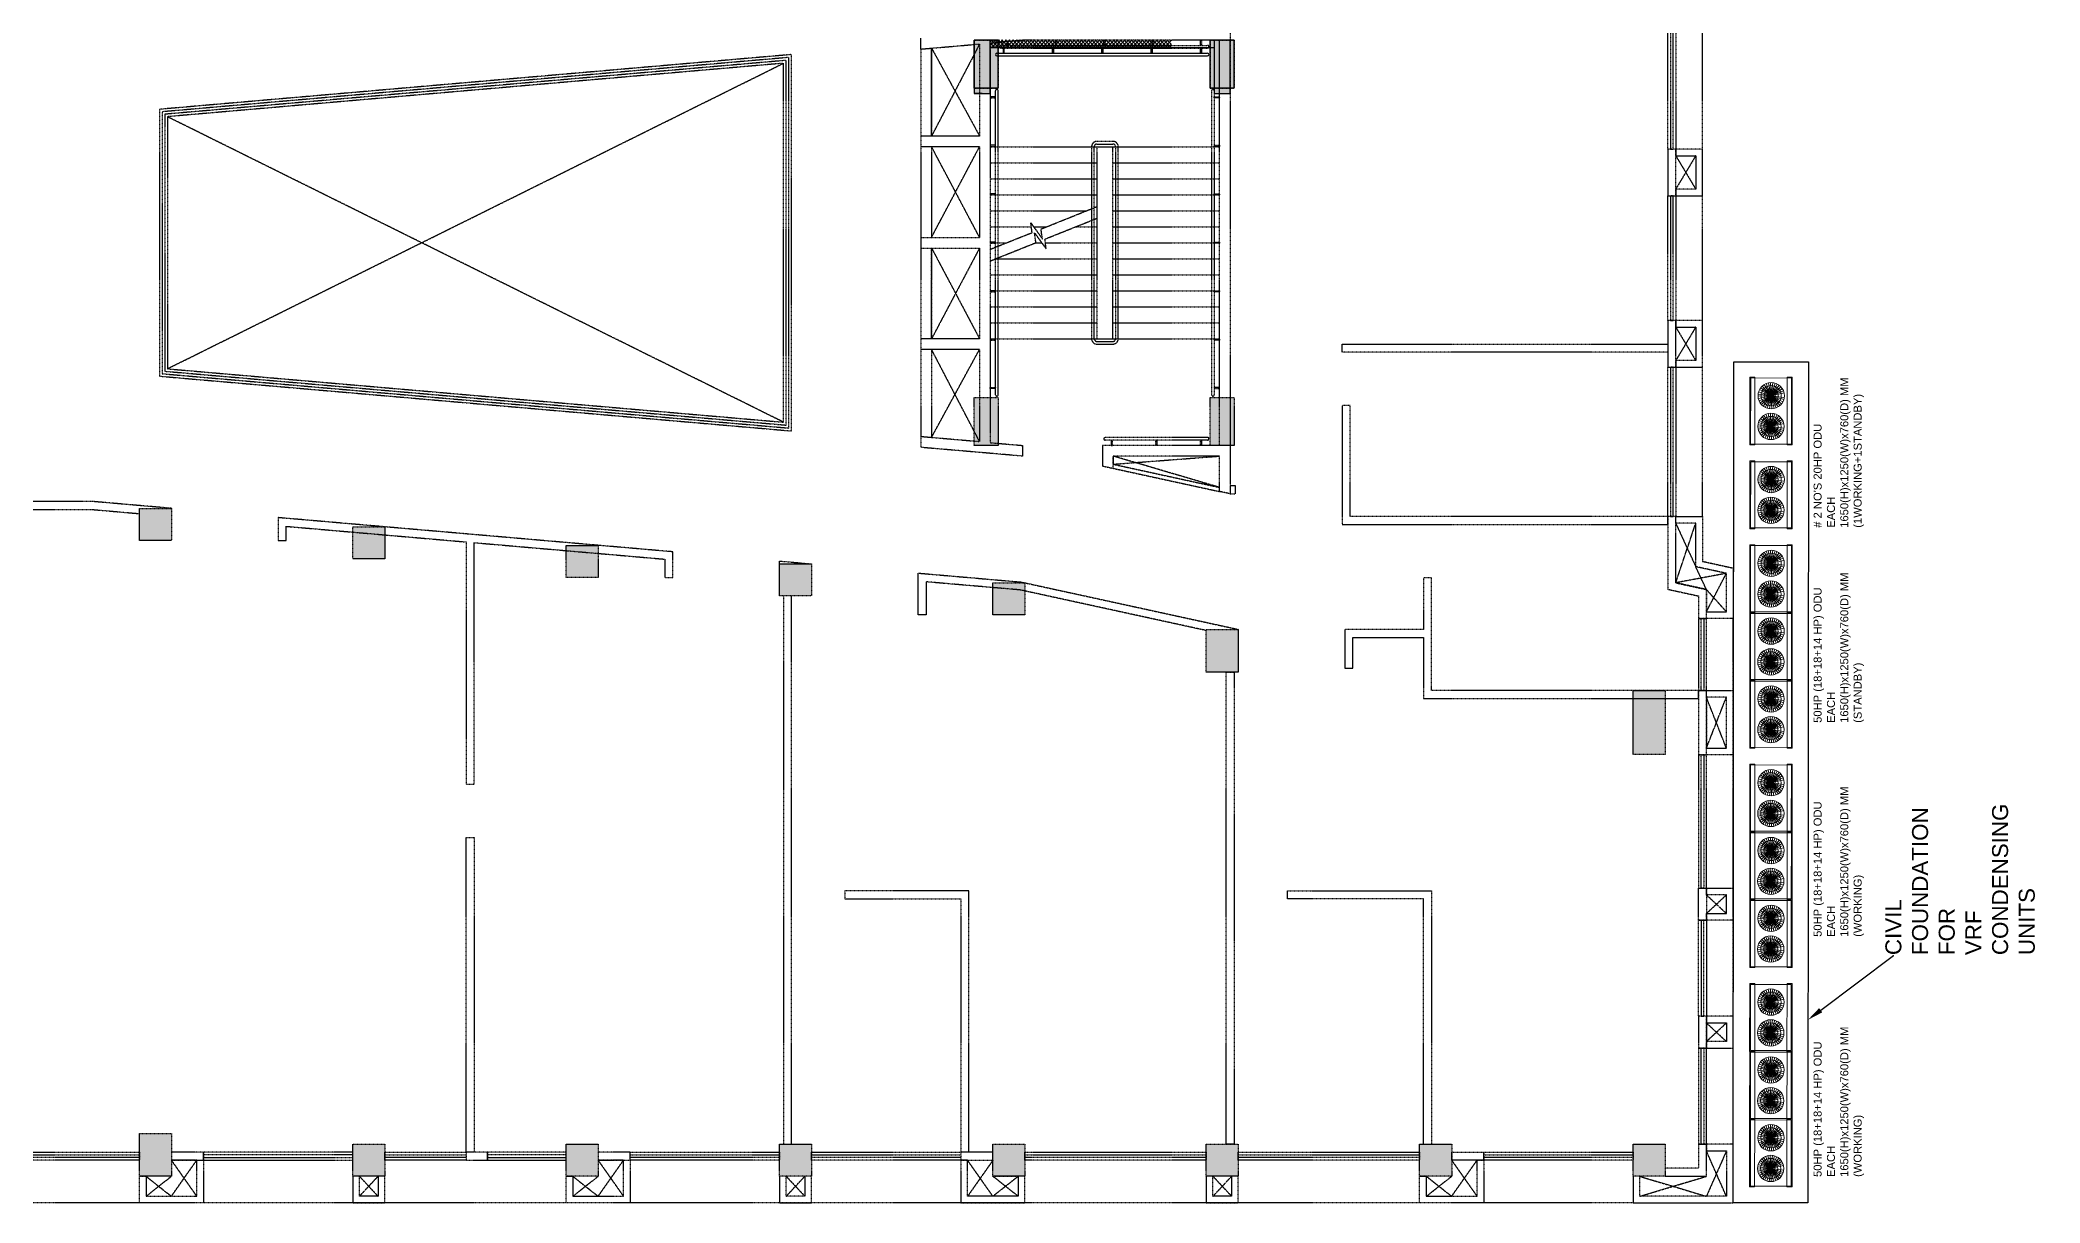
# Model space of a CAD drawing. Header units: millimetres. Extents: x -661525 to 498941, y 282148 to 1359693.
# Drawn here: x -254902 to -217411, y 640871 to 662672 of the extents above; entities that cross this region are included whole.
import ezdxf
from ezdxf import colors
from ezdxf.entities.mleader import LeaderData, LeaderLine
from ezdxf.math import Vec2, Vec3

# ---------------------------------------------------------------- set-up
doc = ezdxf.new("R2010")
doc.units = ezdxf.units.MM
doc.header["$LTSCALE"] = 2.5
doc.linetypes.add('CENTER', pattern=[2, 1.25, -0.25, 0.25, -0.25])
doc.linetypes.add('DASHED', pattern=[0.75, 0.5, -0.25])
doc.layers.get('0').update_dxf_attribs({"linetype": 'CONTINUOUS'})
for name, color, linetype in [('A-ANNO-GRID', 5, 'CENTER'), ('A-COLS', 7, 'CONTINUOUS'), ('A-COLS-PATT', 252, 'CONTINUOUS'), ('A-FLOR-HRAL', 3, 'CONTINUOUS'), ('A-WALL', 8, 'CONTINUOUS'), ('A-WALL-PATT-150', 8, 'CONTINUOUS'), ('v-dsu-odu', 1, 'CONTINUOUS')]:
    doc.layers.add(name, color=color, linetype=linetype)
doc.layers.add('VEMCPL-ODU', color=6, linetype='CONTINUOUS', lineweight=0)
doc.styles.add('ARIAL', font='arial.ttf')

# ---------------------------------------------------------------- blocks, each defined once
blk = doc.blocks.new('key')
h = blk.add_hatch(color=252)
h.dxf.hatch_style = 1
h.paths.add_polyline_path([(3395641, 672194), (3395191, 672194), (3395191, 671294), (3395641, 671294)])
h = blk.add_hatch(color=252)
h.dxf.hatch_style = 1
h.paths.add_polyline_path([(3400066, 672194), (3399616, 672194), (3399616, 671294), (3400066, 671294)])
h = blk.add_hatch(color=252)
h.dxf.hatch_style = 1
h.paths.add_polyline_path([(3395641, 664594), (3395191, 664594), (3395191, 665494), (3395641, 665494)])
h = blk.add_hatch(color=252)
h.dxf.hatch_style = 1
h.paths.add_polyline_path([(3400066, 664594), (3399616, 664594), (3399616, 665494), (3400066, 665494)])
h = blk.add_hatch(color=252)
h.dxf.hatch_style = 1
h.paths.add_polyline_path([(3380141, 662815), (3379541, 662815), (3379541, 663415), (3380141, 663415)])
h = blk.add_hatch(color=252)
h.dxf.hatch_style = 1
h.paths.add_polyline_path([(3384141, 662468), (3383541, 662468), (3383541, 663068), (3384141, 663068)])
h = blk.add_hatch(color=252)
h.dxf.hatch_style = 1
h.paths.add_polyline_path([(3388141, 662121), (3387541, 662121), (3387541, 662721), (3388141, 662721)])
h = blk.add_hatch(color=252)
h.dxf.hatch_style = 1
h.paths.add_polyline_path([(3392141, 661774), (3391541, 661774), (3391541, 662374), (3392141, 662374)])
h = blk.add_hatch(color=252)
h.dxf.hatch_style = 1
h.paths.add_polyline_path([(3396141, 661419), (3395541, 661419), (3395541, 662019), (3396141, 662019)])
h = blk.add_hatch(color=252)
h.dxf.hatch_style = 1
h.paths.add_polyline_path([(3400141, 660346), (3399541, 660346), (3399541, 661146), (3400141, 661146)])
h = blk.add_hatch(color=252)
h.dxf.hatch_style = 1
h.paths.add_polyline_path([(3408141, 658801), (3407541, 658801), (3407541, 660001), (3408141, 660001)])
h = blk.add_hatch(color=252)
h.dxf.hatch_style = 1
h.paths.add_polyline_path([(3380141, 650894), (3379541, 650894), (3379541, 651694), (3380141, 651694)])
h = blk.add_hatch(color=252)
h.dxf.hatch_style = 1
h.paths.add_polyline_path([(3384141, 650894), (3383541, 650894), (3383541, 651494), (3384141, 651494)])
h = blk.add_hatch(color=252)
h.dxf.hatch_style = 1
h.paths.add_polyline_path([(3388141, 650894), (3387541, 650894), (3387541, 651494), (3388141, 651494)])
h = blk.add_hatch(color=252)
h.dxf.hatch_style = 1
h.paths.add_polyline_path([(3392141, 650894), (3391541, 650894), (3391541, 651494), (3392141, 651494)])
h = blk.add_hatch(color=252)
h.dxf.hatch_style = 1
h.paths.add_polyline_path([(3396141, 650894), (3395541, 650894), (3395541, 651494), (3396141, 651494)])
h = blk.add_hatch(color=252)
h.dxf.hatch_style = 1
h.paths.add_polyline_path([(3400141, 650894), (3399541, 650894), (3399541, 651494), (3400141, 651494)])
h = blk.add_hatch(color=252)
h.dxf.hatch_style = 1
h.paths.add_polyline_path([(3404141, 650894), (3403541, 650894), (3403541, 651494), (3404141, 651494)])
h = blk.add_hatch(color=252)
h.dxf.hatch_style = 1
h.paths.add_polyline_path([(3408141, 650894), (3407541, 650894), (3407541, 651494), (3408141, 651494)])
at = {"color": 252}
for p, q in [((3408841, 663260), (3408841, 672950)), ((3394191, 672024), (3394191, 672230)), ((3394191, 672024), (3395291, 672119)), ((3394191, 672024), (3394191, 670394)), ((3394391, 672042), (3394391, 670394)), ((3395291, 672119), (3395291, 670394)), ((3395491, 672141), (3396096, 672194)), ((3395491, 672141), (3395491, 664646)), ((3395691, 672094), (3399566, 672094)), ((3395691, 672044), (3399566, 672044)), ((3399791, 672194), (3396096, 672194)), ((3399791, 664594), (3399791, 672194)), ((3380066, 666031), (3391616, 671758)), ((3395591, 665544), (3395591, 671244)), ((3395641, 665544), (3395641, 671244)), ((3399641, 671244), (3399641, 665544)), ((3399691, 671244), (3399691, 665544)), ((3391616, 665030), (3380066, 670756)), ((3395291, 670394), (3394191, 670394)), ((3394191, 670194), (3394191, 668494)), ((3395291, 670194), (3394191, 670194)), ((3394391, 670194), (3394391, 668494)), ((3395291, 670194), (3395291, 668494)), ((3395491, 670194), (3399791, 670194)), ((3397391, 670194), (3397391, 666594)), ((3397441, 666594), (3397441, 670194)), ((3397791, 670294), (3397491, 670294)), ((3397491, 670244), (3397791, 670244)), ((3397491, 670194), (3397491, 666594)), ((3397791, 666594), (3397791, 670194)), ((3397841, 670194), (3397841, 666594)), ((3397891, 666594), (3397891, 670194)), ((3395491, 669894), (3397491, 669894)), ((3395491, 669594), (3397491, 669594)), ((3397791, 669894), (3399791, 669894)), ((3397791, 669594), (3399791, 669594)), ((3395491, 669294), (3397491, 669294)), ((3397791, 669294), (3399791, 669294)), ((3395491, 668994), (3397298, 668994)), ((3397791, 668994), (3399791, 668994)), ((3394191, 668494), (3395291, 668494)), ((3395491, 668694), (3396261, 668694)), ((3396304, 668694), (3396548, 668694)), ((3397094, 668694), (3397491, 668694)), ((3397791, 668694), (3399791, 668694)), ((3394191, 668294), (3394191, 666594)), ((3394191, 668294), (3395291, 668294)), ((3394391, 668294), (3394391, 666594)), ((3395291, 668294), (3395291, 666594)), ((3395491, 668394), (3395798, 668394)), ((3395594, 668094), (3397491, 668094)), ((3396344, 668394), (3396456, 668394)), ((3396524, 668394), (3397491, 668394)), ((3397791, 668394), (3399791, 668394)), ((3397791, 668094), (3399791, 668094)), ((3395491, 667794), (3397491, 667794)), ((3397791, 667794), (3399791, 667794)), ((3395491, 667494), (3397491, 667494)), ((3397791, 667494), (3399791, 667494)), ((3395491, 667194), (3397491, 667194)), ((3397791, 667194), (3399791, 667194)), ((3395291, 666594), (3394191, 666594)), ((3395491, 666894), (3397491, 666894)), ((3395491, 666594), (3399791, 666594)), ((3397791, 666894), (3399791, 666894)), ((3395291, 666394), (3394191, 666394)), ((3394191, 666394), (3394191, 664763)), ((3394391, 666394), (3394391, 664745)), ((3395291, 666394), (3395291, 664668)), ((3397491, 666544), (3397791, 666544)), ((3397491, 666494), (3397791, 666494)), ((3394191, 664763), (3395291, 664668)), ((3394191, 664763), (3394191, 664557)), ((3399566, 664744), (3397646, 664744)), ((3396096, 664394), (3394191, 664557)), ((3395491, 664646), (3396096, 664594)), ((3396096, 664394), (3396087, 664394)), ((3396096, 664594), (3396096, 664394)), ((3397596, 664594), (3397596, 664394)), ((3399566, 664694), (3397646, 664694)), ((3399791, 664394), (3397796, 664394)), ((3397796, 664242), (3399791, 663807)), ((3397796, 664165), (3399791, 663730)), ((3401066, 656094), (3401066, 656244)), ((3401066, 656244), (3403766, 656244)), ((3403616, 656094), (3401066, 656094)), ((3403616, 651494), (3403616, 656094)), ((3403766, 656244), (3403766, 651494)), ((3407541, 650394), (3377316, 650394))]:
    blk.add_line(p, q, dxfattribs=at)
for points in [[(3397796, 672394), (3399791, 672394), (3399791, 673057), (3399991, 673100), (3399991, 663687), (3399791, 663730), (3399791, 664394)], [(3395291, 672119), (3394391, 670394), (3394391, 672042), (3395291, 670394)], [(3395641, 672194), (3395191, 672194), (3395191, 671294), (3395641, 671294), (3395641, 672194)], [(3400066, 672194), (3399616, 672194), (3399616, 671294), (3400066, 671294), (3400066, 672194)], [(3380066, 666031), (3391616, 665030), (3391616, 671758), (3380066, 670756), (3380066, 666031)], [(3394191, 670394), (3394191, 670194)], [(3395291, 668494), (3394391, 670194), (3394391, 668494), (3395291, 670194)], [(3408191, 670150), (3408191, 669274), (3408341, 669274), (3408341, 670150), (3408191, 670150)], [(3408716, 670025), (3408341, 669399), (3408341, 670025), (3408716, 669399)], [(3395491, 668271), (3396276, 668584), (3396251, 668768), (3396468, 668467), (3396443, 668651), (3397491, 669071)], [(3395491, 668052), (3396347, 668395), (3396322, 668579), (3396540, 668278), (3396515, 668462), (3397491, 668852)], [(3394191, 668494), (3394191, 668294)], [(3395291, 668294), (3394391, 666594), (3394391, 668294), (3395291, 666594)], [(3394191, 666594), (3394191, 666394)], [(3408191, 666937), (3408191, 666060), (3408341, 666060), (3408341, 666937), (3408191, 666937)], [(3408716, 666812), (3408341, 666185), (3408341, 666812), (3408716, 666185)], [(3395291, 664668), (3394391, 666394), (3394391, 664745), (3395291, 666394)], [(3408191, 666344), (3402091, 666344), (3402091, 666494), (3408191, 666494)], [(3395641, 664594), (3395191, 664594), (3395191, 665494), (3395641, 665494), (3395641, 664594)], [(3400066, 664594), (3399616, 664594), (3399616, 665494), (3400066, 665494), (3400066, 664594)], [(3402241, 663260), (3402241, 665344), (3402091, 665344), (3402091, 663260), (3402091, 663260), (3402091, 663110), (3408191, 663110), (3408191, 663260), (3402241, 663260)], [(3399791, 664594), (3397596, 664594)], [(3397596, 664394), (3397596, 664209), (3397796, 664165), (3397796, 664394)], [(3399791, 663807), (3397796, 664394), (3397796, 664242), (3399791, 664394)], [(3399991, 663687), (3400091, 663687), (3400091, 663837), (3399991, 663837), (3399991, 663687)], [(3380141, 663415), (3378654, 663544), (3376041, 663544), (3376041, 663394), (3376041, 663394), (3376041, 663394), (3378647, 663394), (3379541, 663316)], [(3382291, 662815), (3382291, 663078), (3385666, 662785), (3385666, 658244), (3385816, 658244), (3385816, 662772), (3389391, 662462), (3389391, 662121), (3389541, 662121), (3389541, 662600), (3385666, 662936), (3382141, 663241), (3382141, 662815), (3382291, 662815)], [(3408191, 663260), (3408191, 661898), (3408766, 661773), (3408766, 661351), (3408916, 661351), (3408916, 661894), (3408341, 662019), (3408341, 663260), (3408191, 663260)], [(3408341, 662019), (3408716, 663135), (3408341, 663135), (3408716, 662321)], [(3391541, 662374), (3391541, 662426), (3392141, 662374)], [(3399541, 661124), (3396053, 661885), (3394291, 662037), (3394291, 661419), (3394141, 661419), (3394141, 662201), (3396075, 662033), (3400141, 661146)], [(3403766, 660001), (3403766, 662110), (3403616, 662110), (3403616, 661146), (3402141, 661146), (3402141, 660418), (3402291, 660418), (3402291, 660996), (3403616, 660996), (3403616, 659851), (3408766, 659851), (3408766, 660001), (3403766, 660001)], [(3409291, 662196), (3408341, 662019), (3408916, 661894), (3408716, 662321)], [(3409291, 661476), (3408916, 661894), (3408916, 661476), (3409291, 662196)], [(3391616, 661774), (3391616, 651494), (3391766, 651494), (3391766, 661774), (3391616, 661774)], [(3409416, 651494), (3409416, 661351)], [(3400066, 660346), (3400066, 651494), (3399916, 651494), (3399916, 660346), (3400066, 660346)], [(3409291, 658919), (3408916, 659876), (3408916, 658919), (3409291, 659876)], [(3385666, 651344), (3385666, 657244), (3385816, 657244), (3385816, 651344)], [(3395091, 651344), (3395091, 656244), (3392766, 656244), (3392766, 656094), (3394941, 656094), (3394941, 651344)], [(3409291, 655819), (3408916, 656169), (3408916, 655819), (3409291, 656169)], [(3409291, 653419), (3408916, 653769), (3408916, 653419), (3409291, 653769)], [(3395541, 651344), (3394941, 651344), (3394941, 651194), (3395541, 651194), (3395541, 651344)], [(3404141, 651344), (3404741, 651344), (3404741, 651194), (3404141, 651194), (3404141, 651344)], [(3409291, 650519), (3408916, 651369), (3409291, 651369), (3408916, 650519)], [(3380741, 651194), (3380741, 650394), (3379541, 650394), (3379541, 650894), (3379666, 650894), (3379666, 650519), (3380616, 650519), (3380616, 651194), (3380741, 651194)], [(3379666, 650519), (3380141, 650894), (3379666, 650894), (3380141, 650519)], [(3380141, 650519), (3380616, 651194), (3380141, 651194), (3380616, 650519)], [(3384141, 650894), (3384016, 650894), (3384016, 650519), (3383666, 650519), (3383666, 650894), (3383541, 650894), (3383541, 650394), (3384141, 650394), (3384141, 650894)], [(3388741, 651194), (3388741, 650394), (3387541, 650394), (3387541, 650894), (3387666, 650894), (3387666, 650519), (3388616, 650519), (3388616, 651194), (3388741, 651194)], [(3387666, 650519), (3388141, 650894), (3387666, 650894), (3388141, 650519)], [(3388141, 650519), (3388616, 651194), (3388141, 651194), (3388616, 650519)], [(3392141, 650894), (3392016, 650894), (3392016, 650519), (3391666, 650519), (3391666, 650894), (3391541, 650894), (3391541, 650394), (3392141, 650394), (3392141, 650894)], [(3394941, 651194), (3394941, 650394), (3396141, 650394), (3396141, 650894), (3396016, 650894), (3396016, 650519), (3395066, 650519), (3395066, 651194), (3394941, 651194)], [(3395541, 650519), (3395066, 651194), (3395541, 651194), (3395066, 650519)], [(3396016, 650519), (3395541, 650894), (3396016, 650894), (3395541, 650519)], [(3400141, 650894), (3400016, 650894), (3400016, 650519), (3399666, 650519), (3399666, 650894), (3399541, 650894), (3399541, 650394), (3400141, 650394), (3400141, 650894)], [(3404741, 651194), (3404741, 650394), (3403541, 650394), (3403541, 650894), (3403666, 650894), (3403666, 650519), (3404616, 650519), (3404616, 651194), (3404741, 651194)], [(3403666, 650519), (3404141, 650894), (3403666, 650894), (3404141, 650519)], [(3404141, 650519), (3404616, 651194), (3404141, 651194), (3404616, 650519)], [(3407666, 650894), (3408916, 650519), (3407666, 650519), (3408916, 650894)]]:
    blk.add_lwpolyline(points, dxfattribs=at)
for points in [[(3408341, 670150), (3408191, 670150), (3408191, 672950), (3408341, 672950)], [(3408291, 670150), (3408291, 672950), (3408241, 672950), (3408241, 670150)], [(3379916, 665893), (3391766, 664866), (3391766, 671921), (3379916, 670894)], [(3379966, 665939), (3391716, 664920), (3391716, 671867), (3379966, 670848)], [(3395191, 672194), (3395641, 672194), (3395641, 671294), (3395191, 671294)], [(3395826, 672094), (3395826, 672170), (3395806, 672168), (3395806, 672094)], [(3396712, 672094), (3396712, 672194), (3396732, 672194), (3396732, 672094)], [(3397619, 672094), (3397619, 672194), (3397639, 672194), (3397639, 672094)], [(3398525, 672094), (3398525, 672194), (3398545, 672194), (3398545, 672094)], [(3399431, 672094), (3399431, 672194), (3399451, 672194), (3399451, 672094)], [(3399616, 672194), (3400066, 672194), (3400066, 671294), (3399616, 671294)], [(3380016, 665985), (3391666, 664975), (3391666, 671812), (3380016, 670802)], [(3395591, 671129), (3395491, 671129), (3395491, 671109), (3395591, 671109)], [(3399691, 671129), (3399791, 671129), (3399791, 671109), (3399691, 671109)], [(3395591, 670220), (3395491, 670220), (3395491, 670200), (3395591, 670200)], [(3399691, 670220), (3399791, 670220), (3399791, 670200), (3399691, 670200)], [(3408716, 669399), (3408341, 669399), (3408341, 669274), (3408841, 669274), (3408841, 670150), (3408341, 670150), (3408341, 670025), (3408716, 670025)], [(3395591, 669312), (3395491, 669312), (3395491, 669292), (3395591, 669292)], [(3399691, 669312), (3399791, 669312), (3399791, 669292), (3399691, 669292)], [(3408341, 666937), (3408191, 666937), (3408191, 669274), (3408341, 669274)], [(3408291, 666937), (3408291, 669274), (3408241, 669274), (3408241, 666937)], [(3395591, 668404), (3395491, 668404), (3395491, 668384), (3395591, 668384)], [(3399691, 668404), (3399791, 668404), (3399791, 668384), (3399691, 668384)], [(3395591, 667495), (3395491, 667495), (3395491, 667475), (3395591, 667475)], [(3399691, 667495), (3399791, 667495), (3399791, 667475), (3399691, 667475)], [(3408716, 666185), (3408341, 666185), (3408341, 666060), (3408841, 666060), (3408841, 666937), (3408341, 666937), (3408341, 666812), (3408716, 666812)], [(3395591, 666587), (3395491, 666587), (3395491, 666567), (3395591, 666567)], [(3399691, 666587), (3399791, 666587), (3399791, 666567), (3399691, 666567)], [(3408341, 663260), (3408191, 663260), (3408191, 666060), (3408341, 666060)], [(3408291, 663260), (3408291, 666060), (3408241, 666060), (3408241, 663260)], [(3395191, 665494), (3395641, 665494), (3395641, 664594), (3395191, 664594)], [(3395591, 665659), (3395491, 665659), (3395491, 665679), (3395591, 665679)], [(3399616, 665494), (3400066, 665494), (3400066, 664594), (3399616, 664594)], [(3399691, 665659), (3399791, 665659), (3399791, 665679), (3399691, 665679)], [(3397781, 664694), (3397761, 664694), (3397761, 664594), (3397781, 664594)], [(3398596, 664694), (3398616, 664694), (3398616, 664594), (3398596, 664594)], [(3399431, 664694), (3399451, 664694), (3399451, 664594), (3399431, 664594)], [(3380141, 662815), (3379541, 662815), (3379541, 663415), (3380141, 663415)], [(3409416, 661351), (3408916, 661351), (3408916, 661476), (3409291, 661476), (3409291, 662196), (3408716, 662321), (3408716, 663135), (3408341, 663135), (3408341, 663260), (3408841, 663260), (3408841, 662422), (3409416, 662296)], [(3384141, 662468), (3383541, 662468), (3383541, 663068), (3384141, 663068)], [(3388141, 662121), (3387541, 662121), (3387541, 662721), (3388141, 662721)], [(3392141, 661774), (3391541, 661774), (3391541, 662374), (3392141, 662374)], [(3396141, 661419), (3395541, 661419), (3395541, 662019), (3396141, 662019)], [(3408916, 661351), (3408766, 661351), (3408766, 660001), (3408916, 660001)], [(3408866, 661351), (3408866, 660001), (3408816, 660001), (3408816, 661351)], [(3400141, 660346), (3399541, 660346), (3399541, 661146), (3400141, 661146)], [(3408141, 658801), (3407541, 658801), (3407541, 660001), (3408141, 660001)], [(3408766, 660001), (3408766, 658794), (3408916, 658794), (3408916, 660001)], [(3409291, 659876), (3408916, 659876), (3408916, 660001), (3409416, 660001), (3409416, 658794), (3408916, 658794), (3408916, 658919), (3409291, 658919)], [(3408916, 658794), (3408766, 658794), (3408766, 656294), (3408916, 656294)], [(3408866, 658794), (3408866, 656294), (3408816, 656294), (3408816, 658794)], [(3408766, 656294), (3408916, 656294), (3408916, 655694), (3408766, 655694)], [(3409291, 656169), (3408916, 656169), (3408916, 656294), (3409416, 656294), (3409416, 655694), (3408916, 655694), (3408916, 655819), (3409291, 655819)], [(3408916, 653894), (3408766, 653894), (3408766, 655694), (3408916, 655694)], [(3408866, 653894), (3408866, 655694), (3408816, 655694), (3408816, 653894)], [(3408766, 653294), (3408916, 653294), (3408916, 653894), (3408766, 653894)], [(3409291, 653419), (3408916, 653419), (3408916, 653294), (3409416, 653294), (3409416, 653894), (3408916, 653894), (3408916, 653769), (3409291, 653769)], [(3408916, 653294), (3408766, 653294), (3408766, 651494), (3408916, 651494)], [(3408866, 653294), (3408866, 651494), (3408816, 651494), (3408816, 653294)], [(3380141, 650894), (3379541, 650894), (3379541, 651694), (3380141, 651694)], [(3377316, 651344), (3379541, 651344), (3379541, 651194), (3377316, 651194)], [(3379541, 651244), (3377316, 651244), (3377316, 651294), (3379541, 651294)], [(3380741, 651344), (3380141, 651344), (3380141, 651194), (3380741, 651194)], [(3383541, 651344), (3380741, 651344), (3380741, 651194), (3383541, 651194)], [(3380741, 651244), (3383541, 651244), (3383541, 651294), (3380741, 651294)], [(3384141, 650894), (3383541, 650894), (3383541, 651494), (3384141, 651494)], [(3384141, 651344), (3385666, 651344), (3385666, 651194), (3384141, 651194)], [(3385666, 651244), (3384141, 651244), (3384141, 651294), (3385666, 651294)], [(3386066, 651344), (3385666, 651344), (3385666, 651194), (3386066, 651194)], [(3387541, 651344), (3386066, 651344), (3386066, 651194), (3387541, 651194)], [(3386066, 651244), (3387541, 651244), (3387541, 651294), (3386066, 651294)], [(3388141, 650894), (3387541, 650894), (3387541, 651494), (3388141, 651494)], [(3388741, 651344), (3388141, 651344), (3388141, 651194), (3388741, 651194)], [(3388741, 651344), (3391541, 651344), (3391541, 651194), (3388741, 651194)], [(3391541, 651244), (3388741, 651244), (3388741, 651294), (3391541, 651294)], [(3392141, 650894), (3391541, 650894), (3391541, 651494), (3392141, 651494)], [(3392141, 651344), (3394941, 651344), (3394941, 651194), (3392141, 651194)], [(3394941, 651244), (3392141, 651244), (3392141, 651294), (3394941, 651294)], [(3396141, 650894), (3395541, 650894), (3395541, 651494), (3396141, 651494)], [(3396141, 651344), (3399541, 651344), (3399541, 651194), (3396141, 651194)], [(3399541, 651244), (3396141, 651244), (3396141, 651294), (3399541, 651294)], [(3400141, 650894), (3399541, 650894), (3399541, 651494), (3400141, 651494)], [(3400141, 651344), (3403541, 651344), (3403541, 651194), (3400141, 651194)], [(3403541, 651244), (3400141, 651244), (3400141, 651294), (3403541, 651294)], [(3404141, 650894), (3403541, 650894), (3403541, 651494), (3404141, 651494)], [(3404741, 651344), (3407541, 651344), (3407541, 651194), (3404741, 651194)], [(3407541, 651244), (3404741, 651244), (3404741, 651294), (3407541, 651294)], [(3407666, 650894), (3407541, 650894), (3407541, 650394), (3409416, 650394), (3409416, 651494), (3408916, 651494), (3408916, 651369), (3409291, 651369), (3409291, 650519), (3407666, 650519)], [(3408141, 650894), (3407541, 650894), (3407541, 651494), (3408141, 651494)], [(3408141, 650894), (3408916, 650894), (3408916, 651494), (3408766, 651494), (3408766, 651044), (3408141, 651044)], [(3384016, 650519), (3383666, 650519), (3384016, 650894), (3383666, 650894)], [(3392016, 650519), (3391666, 650519), (3392016, 650894), (3391666, 650894)], [(3400016, 650519), (3399666, 650519), (3400016, 650894), (3399666, 650894)]]:
    blk.add_lwpolyline(points, close=True, dxfattribs=at)
for centre, radius, start, end in [((3395691, 672069), 25, 90, 270), ((3399566, 672069), 25, 270, 90), ((3395616, 671244), 25, 0, 180), ((3399666, 671244), 25, 0, 180), ((3397491, 670194), 100, 90, 180), ((3397491, 670194), 50, 90, 180), ((3397791, 670194), 100, 0, 90), ((3397791, 670194), 50, 0, 90), ((3397491, 666594), 100, 180, 270), ((3397491, 666594), 50, 180, 270), ((3397791, 666594), 100, 270, 0), ((3397791, 666594), 50, 270, 0), ((3395616, 665544), 25, 180, 0), ((3399666, 665544), 25, 180, 0), ((3397646, 664719), 25, 90, 270), ((3399566, 664719), 25, 270, 90)]:
    blk.add_arc(centre, radius, start, end, dxfattribs=at)
blk = doc.blocks.new('odu')
at = {"layer": 'VEMCPL-ODU', "color": 6}
for p, q in [((269583, -163776), (270854, -163775)), ((269583, -163871), (269583, -163776)), ((270854, -163870), (270854, -163775)), ((269583, -163871), (270854, -163870)), ((269685, -164164, 4166), (269931, -164175, 4166)), ((269687, -164207, 4166), (269931, -164175, 4166)), ((269690, -164122, 4166), (269931, -164175, 4166)), ((269696, -164249, 4166), (269931, -164175, 4166)), ((269703, -164081, 4166), (269931, -164175, 4166)), ((269712, -164289, 4166), (269931, -164175, 4166)), ((269723, -164042, 4166), (269931, -164175, 4166)), ((269735, -164325, 4166), (269931, -164175, 4166)), ((269749, -164008, 4166), (269931, -164175, 4166)), ((269764, -164357, 4166), (269931, -164175, 4166)), ((269781, -163979, 4166), (269931, -164175, 4166)), ((269799, -164383, 4166), (269931, -164175, 4166)), ((269817, -163956, 4166), (269931, -164175, 4166)), ((269837, -164403, 4166), (269931, -164175, 4166)), ((269857, -163940, 4166), (269931, -164175, 4166)), ((269878, -164416, 4166), (269931, -164175, 4166)), ((269899, -163930, 4166), (269931, -164175, 4166)), ((269942, -163929, 4166), (269931, -164175, 4166)), ((269985, -163934, 4166), (269931, -164175, 4166)), ((270026, -163947, 4166), (269931, -164175, 4166)), ((270064, -163967, 4166), (269931, -164175, 4166)), ((270098, -163993, 4166), (269931, -164175, 4166)), ((270127, -164025, 4166), (269931, -164175, 4166)), ((270150, -164061, 4166), (269931, -164175, 4166)), ((270167, -164101, 4166), (269931, -164175, 4166)), ((270176, -164143, 4166), (269931, -164175, 4166)), ((270139, -164308, 4166), (269931, -164175, 4166)), ((270159, -164270, 4166), (269931, -164175, 4166)), ((270172, -164229, 4166), (269931, -164175, 4166)), ((270178, -164186, 4166), (269931, -164175, 4166)), ((269963, -164420, 4166), (269931, -164175, 4166)), ((270005, -164411, 4166), (269931, -164175, 4166)), ((270045, -164394, 4166), (269931, -164175, 4166)), ((270081, -164371, 4166), (269931, -164175, 4166)), ((270113, -164342, 4166), (269931, -164175, 4166)), ((270260, -164160, 4166), (270507, -164171, 4166)), ((270262, -164203, 4166), (270507, -164171, 4166)), ((270266, -164117, 4166), (270507, -164171, 4166)), ((270271, -164245, 4166), (270507, -164171, 4166)), ((270279, -164076, 4166), (270507, -164171, 4166)), ((270288, -164285, 4166), (270507, -164171, 4166)), ((270299, -164038, 4166), (270507, -164171, 4166)), ((270311, -164321, 4166), (270507, -164171, 4166)), ((270325, -164004, 4166), (270507, -164171, 4166)), ((270340, -164353, 4166), (270507, -164171, 4166)), ((270357, -163975, 4166), (270507, -164171, 4166)), ((270374, -164379, 4166), (270507, -164171, 4166)), ((270393, -163952, 4166), (270507, -164171, 4166)), ((270412, -164399, 4166), (270507, -164171, 4166)), ((270433, -163935, 4166), (270507, -164171, 4166)), ((270453, -164412, 4166), (270507, -164171, 4166)), ((270475, -163926, 4166), (270507, -164171, 4166)), ((270518, -163924, 4166), (270507, -164171, 4166)), ((270560, -163930, 4166), (270507, -164171, 4166)), ((270601, -163943, 4166), (270507, -164171, 4166)), ((270639, -163963, 4166), (270507, -164171, 4166)), ((270674, -163989, 4166), (270507, -164171, 4166)), ((270703, -164021, 4166), (270507, -164171, 4166)), ((270726, -164057, 4166), (270507, -164171, 4166)), ((270742, -164097, 4166), (270507, -164171, 4166)), ((270751, -164139, 4166), (270507, -164171, 4166)), ((270539, -164415, 4166), (270507, -164171, 4166)), ((270581, -164406, 4166), (270507, -164171, 4166)), ((270621, -164390, 4166), (270507, -164171, 4166)), ((270657, -164367, 4166), (270507, -164171, 4166)), ((270689, -164338, 4166), (270507, -164171, 4166)), ((270715, -164303, 4166), (270507, -164171, 4166)), ((270735, -164265, 4166), (270507, -164171, 4166)), ((270748, -164224, 4166), (270507, -164171, 4166)), ((270753, -164182, 4166), (270507, -164171, 4166)), ((269583, -164476), (270854, -164475)), ((269583, -164571), (269583, -164476)), ((269583, -164571), (270854, -164570)), ((270854, -164475), (270854, -164570))]:
    blk.add_line(p, q, dxfattribs=at)
blk.add_lwpolyline([(269598, -163791), (270838, -163790), (270839, -164555), (269599, -164556)], close=True, dxfattribs=at)
for centre, radius in [((269931, -164175, 4166), 247), ((269931, -164175, 4166), 189), ((269931, -164175, 4166), 132), ((269931, -164175, 4166), 74.4), ((270507, -164171, 4166), 247), ((270507, -164171, 4166), 189), ((270507, -164171, 4166), 132), ((270507, -164171, 4166), 74.4)]:
    blk.add_circle(centre, radius, dxfattribs=at)

msp = doc.modelspace()

# ---------------------------------------------------------------- hatches: boundary and pattern name
at = {"layer": 'A-COLS-PATT'}
h = msp.add_hatch(color=256, dxfattribs=at)
h.dxf.hatch_style = 1
h.paths.add_polyline_path([(-237089.7, 662671.2), (-237389.7, 662671.2), (-237389.7, 661671.2), (-237089.7, 661671.2)])
h = msp.add_hatch(color=256, dxfattribs=at)
h.dxf.hatch_style = 1
h.paths.add_polyline_path([(-232589.7, 662671.2), (-232889.7, 662671.2), (-232889.7, 661671.2), (-232589.7, 661671.2)])
at = {"layer": 'A-WALL-PATT-150'}
h = msp.add_hatch(dxfattribs=at)
h.set_pattern_fill('ANSI37', color=254, scale=15, angle=360, style=0)
h.set_pattern_definition([(45, (95585.91, -106094.97), (-33.6759605, 33.6759605), []), (135, (95585.91, -106094.97), (-33.6759605, -33.6759605), [])])
h.paths.add_polyline_path([(-233689.7, 662522.2), (-233689.7, 662672.2), (-237089.7, 662672.2), (-237089.7, 662522.2)])

# ---------------------------------------------------------------- linework, layer by layer
at = {"layer": 'A-COLS'}
for points in [[(-237089.7, 662671.2), (-237389.7, 662671.2), (-237389.7, 661671.2), (-237089.7, 661671.2), (-237089.7, 662671.2)], [(-232589.7, 662671.2), (-232889.7, 662671.2), (-232889.7, 661671.2), (-232589.7, 661671.2), (-232589.7, 662671.2)]]:
    msp.add_lwpolyline(points, dxfattribs=at)
at = {"layer": 'A-FLOR-HRAL', "linetype": 'DASHED'}
for p, q in [((-236964.7, 662422.2), (-233014.7, 662422.2)), ((-236964.7, 662372.2), (-233014.7, 662372.2))]:
    msp.add_line(p, q, dxfattribs=at)
at = {"layer": 'A-FLOR-HRAL'}
for points in [[(-236829.7, 662422.2), (-236829.7, 662522.2), (-236849.7, 662522.2), (-236849.7, 662422.2)], [(-235924.7, 662422.2), (-235924.7, 662522.2), (-235904.7, 662522.2), (-235904.7, 662422.2)], [(-234999.7, 662422.2), (-234999.7, 662522.2), (-234979.7, 662522.2), (-234979.7, 662422.2)], [(-234074.7, 662422.2), (-234074.7, 662522.2), (-234054.7, 662522.2), (-234054.7, 662422.2)], [(-233149.7, 662422.2), (-233149.7, 662522.2), (-233129.7, 662522.2), (-233129.7, 662422.2)]]:
    msp.add_lwpolyline(points, close=True, dxfattribs=at)
for centre, start, end in [((-236964.7, 662397.2), 90, 270), ((-233014.7, 662397.2), 270, 90)]:
    msp.add_arc(centre, 25, start, end, dxfattribs=at)
at = {"layer": 'A-WALL'}
for p, q in [((-232889.7, 662522.2), (-237089.7, 662522.2)), ((-237239.7, 661671.2), (-237389.7, 661671.2))]:
    msp.add_line(p, q, dxfattribs=at)
at = {"layer": 'v-dsu-odu', "color": 1}
msp.add_lwpolyline([(-221764.7, 640871.2), (-223164.7, 640871.2), (-223151.7, 656636.2), (-221751.7, 656636.2)], close=True, dxfattribs=at)

# ---------------------------------------------------------------- block references
at = {"layer": 'A-ANNO-GRID', "rotation": 359.9999999999999}
msp.add_blockref('key', (-3632580.8, -9522.4), dxfattribs=at)
at = {"layer": 'VEMCPL-ODU', "xscale": -1, "rotation": 90}
for p in [(-386625, 925934.8), (-386625.6, 924363.8), (-386626.1, 922792.9), (-386626.6, 921521.9), (-386627.1, 920250.9), (-386627.6, 918679.9), (-386628.1, 917409), (-386628.6, 916138), (-386629.1, 914567), (-386629.5, 913296.1), (-386630, 912025.1)]:
    msp.add_blockref('odu', p, dxfattribs=at)

# ---------------------------------------------------------------- texts
at = {"layer": 'VEMCPL-ODU', "char_height": 150, "width": 2971.855, "attachment_point": 1, "rotation": 90, "style": 'ARIAL'}
for s, insert in [("# 2 NO'S 20HP ODU\\PEACH 1650(H)x1250(W)x760(D) MM\\P(1WORKING+1STANDBY)", (-221655, 653528.8)), ('50HP (18+18+14 HP) ODU\\PEACH 1650(H)x1250(W)x760(D) MM\\P(STANDBY)', (-221655, 649871.6)), ('50HP (18+18+14 HP) ODU\\PEACH 1650(H)x1250(W)x760(D) MM\\P(WORKING)', (-221655, 645860.2)), ('50HP (18+18+14 HP) ODU\\PEACH 1650(H)x1250(W)x760(D) MM\\P(WORKING)', (-221655, 641359.9))]:
    msp.add_mtext(s, dxfattribs=dict(at, insert=insert))

# ---------------------------------------------------------------- leaders
at = {"layer": 'v-dsu-odu', "color": 1}
ml = msp.add_multileader_mtext('Standard', dxfattribs=at)
ml.set_content('CIVIL FOUNDATION FOR \\PVRF CONDENSING UNITS', color=1, style='ARIAL')
ml.set_leader_properties()
ml.build(insert=Vec2(0, 0))
ml.multileader.update_dxf_attribs({"text_right_attachment_type": 6, "dogleg_length": 0.36, "arrow_head_size": 300})
ctx = ml.context
ctx.base_point, ctx.char_height, ctx.arrow_head_size, ctx.landing_gap_size, ctx.plane_origin, ctx.plane_x_axis, ctx.plane_y_axis = Vec3(-220157.4, 645513.8), 300, 300, 4, Vec3(1085994.1, 1088624.2), Vec3(0, 1), Vec3(-1, 0)
ctx.right_attachment = 6
notes = []
notes.append((ctx, [(0, (1, 1, 0), (-220157.4, 645513), (0, 1), 0.72, [(0, [(-221761.9, 644303.5)], 0, [])])]))
ctx.mtext.insert, ctx.mtext.text_direction, ctx.mtext.rotation, ctx.mtext.width = Vec3(-220309.9, 645517.8), Vec3(0, 1), 1.5707963, 0.2
for ctx, leaders in notes:
    for number, flags, end, landing, length, lines in leaders:
        leader = LeaderData()
        leader.index, (leader.has_last_leader_line, leader.has_dogleg_vector, leader.attachment_direction) = number, flags
        leader.last_leader_point, leader.dogleg_vector, leader.dogleg_length = Vec3(end), Vec3(landing), length
        for number, points, colour, breaks in lines:
            line = LeaderLine()
            line.index, line.vertices, line.color, line.breaks = number, Vec3.list(points), colors.encode_raw_color(colour), breaks
            leader.lines.append(line)
        ctx.leaders.append(leader)

doc.saveas('drawing.dxf')
